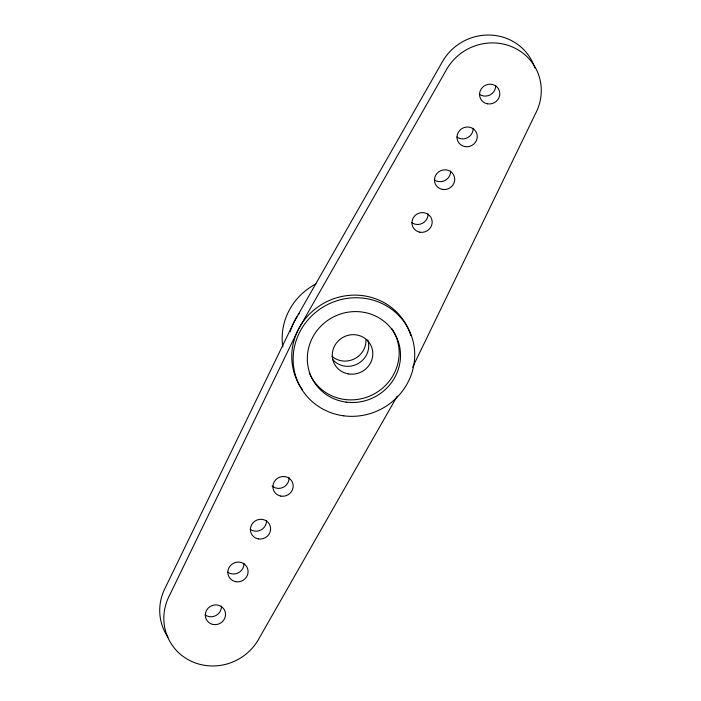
<?xml version="1.0" encoding="UTF-8"?>
<svg xmlns="http://www.w3.org/2000/svg" width="701" height="701" viewBox="0 0 701 701"><rect width="100%" height="100%" fill="white"/><g stroke="black" fill="none" stroke-linecap="round" stroke-linejoin="round"><path stroke-width="1.05" d="M412.617 367.236L535.511 113.623A51.12 48.939 -27.6 0 0 514.105 47.729A51.12 48.939 -27.6 0 0 445.731 70.985L298.687 328.839L169.598 595.228A51.12 48.939 -27.6 0 0 191.005 661.131A51.12 48.939 -27.6 0 0 259.379 637.875L397.23 396.126M365.957 339.801A20.452 19.575 -27.6 0 1 354.233 358.956A20.452 19.575 -27.6 0 1 331.985 356.353M282.827 346.837A61.346 58.726 -27.6 0 1 315.949 283.958M302.376 389.642A61.346 58.726 -27.6 0 1 326.491 301.798A61.346 58.726 -27.6 0 1 410.874 335.665M391.912 328.716A47.028 45.022 -27.6 0 1 373.747 394.155A47.028 45.022 -27.6 0 1 309.255 372.748M290.188 331.669A61.346 58.726 -27.6 0 1 297.242 316.423M298.416 314.653A61.346 58.726 -27.6 0 1 299.651 312.926M167.96 637.174A51.12 48.939 -27.6 0 1 165.489 587.377L294.578 320.988L441.621 63.125A51.12 48.939 -27.6 0 1 491.033 35.103A51.12 48.939 -27.6 0 1 534.863 68.006M221.437 606.146A10.226 9.788 -27.6 0 1 205.13 614.952M243.983 563.35A10.226 9.788 -27.6 0 1 227.676 572.156M266.52 520.554A10.226 9.788 -27.6 0 1 250.213 529.36M289.066 477.758A10.226 9.788 -27.6 0 1 272.084 486.03M367.788 339.994A20.452 19.575 -27.6 0 1 357.922 363.705A20.452 19.575 -27.6 0 1 332.563 359.394M495.695 85.469A10.226 9.788 -27.6 0 1 479.388 94.267M428.074 213.858A10.226 9.788 -27.6 0 1 411.767 222.655M450.612 171.062A10.226 9.788 -27.6 0 1 434.305 179.859M473.157 128.265A10.226 9.788 -27.6 0 1 456.85 137.063M343.77 415.833A61.346 58.726 -27.6 0 0 410.909 334.412A61.346 58.726 -27.6 0 0 307.091 320.9A61.346 58.726 -27.6 0 0 343.77 415.833M346.136 402.111A47.028 45.022 -27.6 0 0 397.607 339.696A47.028 45.022 -27.6 0 0 318.017 329.33A47.028 45.022 -27.6 0 0 346.136 402.111M348.125 373.861A20.452 19.575 -27.6 0 0 371.889 347.854A20.452 19.575 -27.6 0 0 337.637 341.571A20.452 19.575 -27.6 0 0 348.125 373.861M258.292 538.894A10.226 9.788 -27.6 0 0 270.174 525.89A10.226 9.788 -27.6 0 0 253.052 522.753A10.226 9.788 -27.6 0 0 258.292 538.894M280.838 496.098A10.226 9.788 -27.6 0 0 292.72 483.094A10.226 9.788 -27.6 0 0 275.589 479.957A10.226 9.788 -27.6 0 0 280.838 496.098M235.755 581.69A10.226 9.788 -27.6 0 0 247.637 568.686A10.226 9.788 -27.6 0 0 230.506 565.549A10.226 9.788 -27.6 0 0 235.755 581.69M419.846 232.189A10.226 9.788 -27.6 0 0 431.728 219.185A10.226 9.788 -27.6 0 0 414.598 216.048A10.226 9.788 -27.6 0 0 419.846 232.189M442.384 189.393A10.226 9.788 -27.6 0 0 454.266 176.389A10.226 9.788 -27.6 0 0 437.144 173.252A10.226 9.788 -27.6 0 0 442.384 189.393M464.929 146.597A10.226 9.788 -27.6 0 0 476.811 133.593A10.226 9.788 -27.6 0 0 459.681 130.456A10.226 9.788 -27.6 0 0 464.929 146.597M487.467 103.801A10.226 9.788 -27.6 0 0 499.349 90.797A10.226 9.788 -27.6 0 0 482.227 87.66A10.226 9.788 -27.6 0 0 487.467 103.801M213.209 624.486A10.226 9.788 -27.6 0 0 225.091 611.482A10.226 9.788 -27.6 0 0 207.969 608.337A10.226 9.788 -27.6 0 0 213.209 624.486"/></g></svg>
